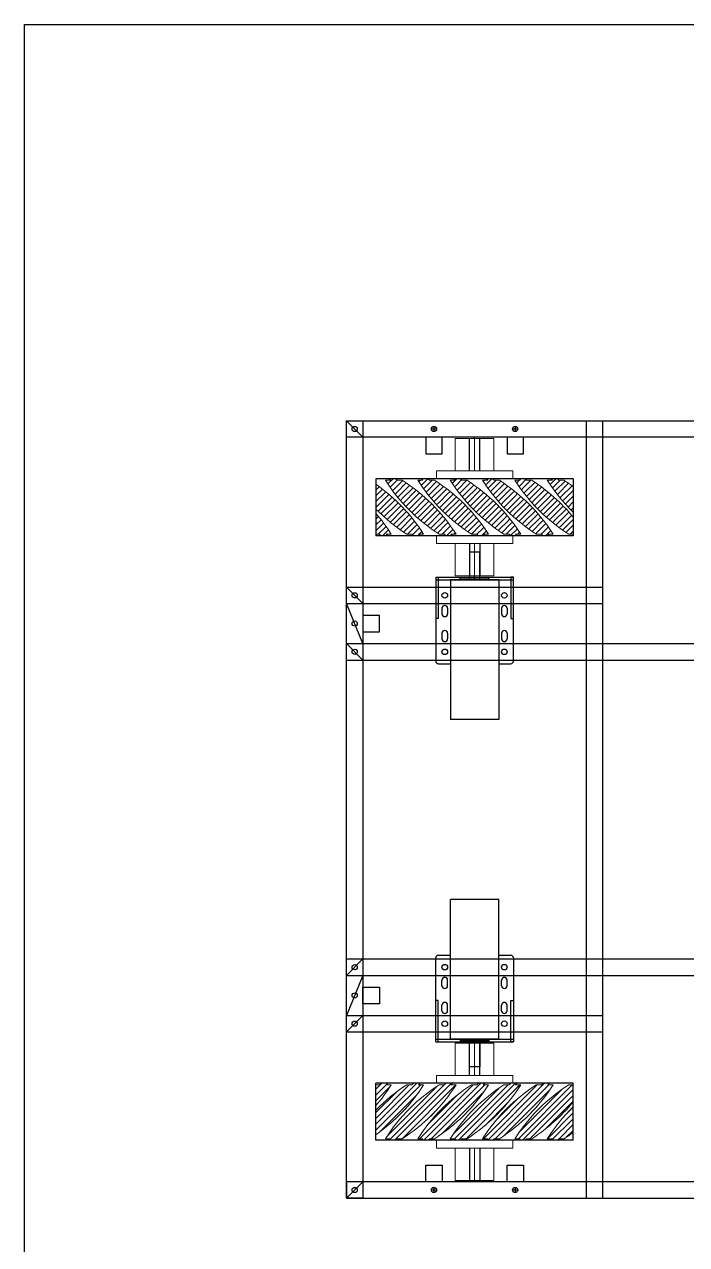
# Model space of a CAD drawing. Header units: millimetres. Extents: x -15418 to 43885, y -27590 to 23052.
# Drawn here: x -8341 to -7830, y -4569 to -3627 of the extents above; entities that cross this region are included whole.
import ezdxf

# ---------------------------------------------------------------- set-up
doc = ezdxf.new("R2010")
doc.units = ezdxf.units.MM
doc.header["$LTSCALE"] = 0.5
doc.layers.get('0').update_dxf_attribs({"lineweight": 5})
doc.layers.get('Defpoints').update_dxf_attribs({"color": 4})
for name, color, linetype in [('Layer1', 1, 'Continuous'), ('Layer2', 2, 'Continuous'), ('Layer3', 9, 'Continuous'), ('Layer4', 6, 'Continuous')]:
    doc.layers.add(name, color=color, linetype=linetype)
doc.layers.add('Layer5', color=51, linetype='Continuous', lineweight=5)
pattern_1 = [(45, (-33769.181, -20508.3426), (-2.24506403, 2.24506403), [])]

msp = doc.modelspace()

# ---------------------------------------------------------------- hatches: boundary and pattern name
at = {"layer": 'Layer5', "transparency": 33554661}
h = msp.add_hatch(dxfattribs=at)
h.set_pattern_fill('ANSI31', color=256)
h.set_pattern_definition(pattern_1)
h.paths.add_polyline_path([(-8069.6175, -4004.6967, -0.03656583), (-8057.7282, -4020.6295), (-8061.7282, -4020.6295), (-8060.4882, -4021.8695), (-8065.4882, -4021.8695), (-8066.7282, -4020.6295), (-8069.6175, -4020.6295)], flags=17)
edge = h.paths.add_edge_path()
edge.add_line((-7935.4882, -4021.8695), (-7940.4882, -4021.8695))
edge.add_line((-7940.4882, -4021.8695), (-7941.7282, -4020.6295))
edge.add_line((-7941.7282, -4020.6295), (-7945.7282, -4020.6295))
edge.add_arc((-7872.2598, -3905.641), 136.455, 572.5753358, 597.4246642, ccw=False)
edge.add_line((-7987.2482, -3979.1095), (-7983.2482, -3979.1095))
edge.add_line((-7983.2482, -3979.1095), (-7984.4882, -3977.8695))
edge.add_line((-7984.4882, -3977.8695), (-7979.4882, -3977.8695))
edge.add_line((-7979.4882, -3977.8695), (-7978.2482, -3979.1095))
edge.add_line((-7978.2482, -3979.1095), (-7974.2482, -3979.1095))
edge.add_arc((-8047.4596, -4093.8409), 136.1, 392.5424058, 417.4575942, ccw=False)
edge.add_line((-7932.7282, -4020.6295), (-7936.7282, -4020.6295))
edge.add_line((-7936.7282, -4020.6295), (-7935.4882, -4021.8695))
edge = h.paths.add_edge_path()
edge.add_line((-8010.4882, -4021.8695), (-8015.4882, -4021.8695))
edge.add_line((-8015.4882, -4021.8695), (-8016.7282, -4020.6295))
edge.add_line((-8016.7282, -4020.6295), (-8020.7282, -4020.6295))
edge.add_arc((-7947.2598, -3905.641), 136.455, 572.5753358, 597.4246642, ccw=False)
edge.add_line((-8062.2482, -3979.1095), (-8058.2482, -3979.1095))
edge.add_line((-8058.2482, -3979.1095), (-8059.4882, -3977.8695))
edge.add_line((-8059.4882, -3977.8695), (-8054.4882, -3977.8695))
edge.add_line((-8054.4882, -3977.8695), (-8053.2482, -3979.1095))
edge.add_line((-8053.2482, -3979.1095), (-8049.2482, -3979.1095))
edge.add_arc((-8122.4596, -4093.8409), 136.1, 392.5424058, 417.4575942, ccw=False)
edge.add_line((-8007.7282, -4020.6295), (-8011.7282, -4020.6295))
edge.add_line((-8011.7282, -4020.6295), (-8010.4882, -4021.8695))
edge = h.paths.add_edge_path()
edge.add_line((-8035.4882, -4021.8695), (-8040.4882, -4021.8695))
edge.add_line((-8040.4882, -4021.8695), (-8041.7282, -4020.6295))
edge.add_line((-8041.7282, -4020.6295), (-8045.7282, -4020.6295))
edge.add_arc((-7972.2598, -3905.641), 136.455, 584.481355, 597.4246642, ccw=False)
edge.add_line((-8069.6175, -4001.2519), (-8069.6175, -3982.1995))
edge.add_arc((-8147.4596, -4093.8409), 136.1, 392.5424058, 415.1137921, ccw=False)
edge.add_line((-8032.7282, -4020.6295), (-8036.7282, -4020.6295))
edge.add_line((-8036.7282, -4020.6295), (-8035.4882, -4021.8695))
h = msp.add_hatch(dxfattribs=at)
h.set_pattern_fill('ANSI31', color=256)
h.set_pattern_definition(pattern_1)
edge = h.paths.add_edge_path()
edge.add_line((-7960.4882, -4021.8695), (-7965.4882, -4021.8695))
edge.add_line((-7965.4882, -4021.8695), (-7966.7282, -4020.6295))
edge.add_line((-7966.7282, -4020.6295), (-7970.7282, -4020.6295))
edge.add_arc((-7897.2598, -3905.641), 136.455, 572.5753358, 597.4246642, ccw=False)
edge.add_line((-8012.2482, -3979.1095), (-8008.2482, -3979.1095))
edge.add_line((-8008.2482, -3979.1095), (-8009.4882, -3977.8695))
edge.add_line((-8009.4882, -3977.8695), (-8004.4882, -3977.8695))
edge.add_line((-8004.4882, -3977.8695), (-8003.2482, -3979.1095))
edge.add_line((-8003.2482, -3979.1095), (-7999.2482, -3979.1095))
edge.add_arc((-8072.4596, -4093.8409), 136.1, 392.5424058, 417.4575942, ccw=False)
edge.add_line((-7957.7282, -4020.6295), (-7961.7282, -4020.6295))
edge.add_line((-7961.7282, -4020.6295), (-7960.4882, -4021.8695))
edge = h.paths.add_edge_path()
edge.add_line((-7985.4882, -4021.8695), (-7990.4882, -4021.8695))
edge.add_line((-7990.4882, -4021.8695), (-7991.7282, -4020.6295))
edge.add_line((-7991.7282, -4020.6295), (-7995.7282, -4020.6295))
edge.add_arc((-7922.2598, -3905.641), 136.455, 572.5753358, 597.4246642, ccw=False)
edge.add_line((-8037.2482, -3979.1095), (-8033.2482, -3979.1095))
edge.add_line((-8033.2482, -3979.1095), (-8034.4882, -3977.8695))
edge.add_line((-8034.4882, -3977.8695), (-8029.4882, -3977.8695))
edge.add_line((-8029.4882, -3977.8695), (-8028.2482, -3979.1095))
edge.add_line((-8028.2482, -3979.1095), (-8024.2482, -3979.1095))
edge.add_arc((-8097.4596, -4093.8409), 136.1, 392.5424058, 417.4575942, ccw=False)
edge.add_line((-7982.7282, -4020.6295), (-7986.7282, -4020.6295))
edge.add_line((-7986.7282, -4020.6295), (-7985.4882, -4021.8695))
h = msp.add_hatch(dxfattribs=at)
h.set_pattern_fill('ANSI31', color=256)
h.set_pattern_definition(pattern_1)
edge = h.paths.add_edge_path()
edge.add_line((-7959.4882, -3977.8695), (-7954.4882, -3977.8695))
edge.add_line((-7954.4882, -3977.8695), (-7953.2482, -3979.1095))
edge.add_line((-7953.2482, -3979.1095), (-7949.2482, -3979.1095))
edge.add_arc((-8022.4596, -4093.8409), 136.1, 399.3514593, 417.4575942, ccw=False)
edge.add_line((-7917.2175, -4007.5432), (-7917.2175, -4020.6295))
edge.add_line((-7917.2175, -4020.6295), (-7920.7282, -4020.6295))
edge.add_arc((-7847.2598, -3905.641), 136.455, 572.5753358, 597.4246642, ccw=False)
edge.add_line((-7962.2482, -3979.1095), (-7958.2482, -3979.1095))
edge.add_line((-7958.2482, -3979.1095), (-7959.4882, -3977.8695))
edge = h.paths.add_edge_path()
edge.add_line((-7934.4882, -3977.8695), (-7929.4882, -3977.8695))
edge.add_line((-7929.4882, -3977.8695), (-7928.2482, -3979.1095))
edge.add_line((-7928.2482, -3979.1095), (-7924.2482, -3979.1095))
edge.add_arc((-7997.4596, -4093.8409), 136.1, 413.8726113, 417.4575942, ccw=False)
edge.add_line((-7917.2175, -3983.9118), (-7917.2175, -4003.6359))
edge.add_arc((-7822.2598, -3905.641), 136.455, 572.5753358, 585.9017964, ccw=False)
edge.add_line((-7937.2482, -3979.1095), (-7933.2482, -3979.1095))
edge.add_line((-7933.2482, -3979.1095), (-7934.4882, -3977.8695))
h = msp.add_hatch(dxfattribs=at)
h.set_pattern_fill('ANSI31', color=256)
h.set_pattern_definition(pattern_1)
h.paths.add_polyline_path([(-8069.6175, -4461.6423, 0.03656583), (-8057.7282, -4445.7095), (-8061.7282, -4445.7095), (-8060.4882, -4444.4695), (-8065.4882, -4444.4695), (-8066.7282, -4445.7095), (-8069.6175, -4445.7095)], flags=17)
edge = h.paths.add_edge_path()
edge.add_line((-7935.4882, -4444.4695), (-7940.4882, -4444.4695))
edge.add_line((-7940.4882, -4444.4695), (-7941.7282, -4445.7095))
edge.add_line((-7941.7282, -4445.7095), (-7945.7282, -4445.7095))
edge.add_arc((-7872.2598, -4560.698), 136.455, -237.4246642, -212.5753358)
edge.add_line((-7987.2482, -4487.2295), (-7983.2482, -4487.2295))
edge.add_line((-7983.2482, -4487.2295), (-7984.4882, -4488.4695))
edge.add_line((-7984.4882, -4488.4695), (-7979.4882, -4488.4695))
edge.add_line((-7979.4882, -4488.4695), (-7978.2482, -4487.2295))
edge.add_line((-7978.2482, -4487.2295), (-7974.2482, -4487.2295))
edge.add_arc((-8047.4596, -4372.4981), 136.1, -57.4575942, -32.5424058)
edge.add_line((-7932.7282, -4445.7095), (-7936.7282, -4445.7095))
edge.add_line((-7936.7282, -4445.7095), (-7935.4882, -4444.4695))
edge = h.paths.add_edge_path()
edge.add_line((-8010.4882, -4444.4695), (-8015.4882, -4444.4695))
edge.add_line((-8015.4882, -4444.4695), (-8016.7282, -4445.7095))
edge.add_line((-8016.7282, -4445.7095), (-8020.7282, -4445.7095))
edge.add_arc((-7947.2598, -4560.698), 136.455, -237.4246642, -212.5753358)
edge.add_line((-8062.2482, -4487.2295), (-8058.2482, -4487.2295))
edge.add_line((-8058.2482, -4487.2295), (-8059.4882, -4488.4695))
edge.add_line((-8059.4882, -4488.4695), (-8054.4882, -4488.4695))
edge.add_line((-8054.4882, -4488.4695), (-8053.2482, -4487.2295))
edge.add_line((-8053.2482, -4487.2295), (-8049.2482, -4487.2295))
edge.add_arc((-8122.4596, -4372.4981), 136.1, -57.4575942, -32.5424058)
edge.add_line((-8007.7282, -4445.7095), (-8011.7282, -4445.7095))
edge.add_line((-8011.7282, -4445.7095), (-8010.4882, -4444.4695))
edge = h.paths.add_edge_path()
edge.add_line((-8035.4882, -4444.4695), (-8040.4882, -4444.4695))
edge.add_line((-8040.4882, -4444.4695), (-8041.7282, -4445.7095))
edge.add_line((-8041.7282, -4445.7095), (-8045.7282, -4445.7095))
edge.add_arc((-7972.2598, -4560.698), 136.455, -237.4246642, -224.481355)
edge.add_line((-8069.6175, -4465.0871), (-8069.6175, -4484.1395))
edge.add_arc((-8147.4596, -4372.4981), 136.1, -55.1137921, -32.5424058)
edge.add_line((-8032.7282, -4445.7095), (-8036.7282, -4445.7095))
edge.add_line((-8036.7282, -4445.7095), (-8035.4882, -4444.4695))
h = msp.add_hatch(dxfattribs=at)
h.set_pattern_fill('ANSI31', color=256)
h.set_pattern_definition(pattern_1)
edge = h.paths.add_edge_path()
edge.add_line((-7960.4882, -4444.4695), (-7965.4882, -4444.4695))
edge.add_line((-7965.4882, -4444.4695), (-7966.7282, -4445.7095))
edge.add_line((-7966.7282, -4445.7095), (-7970.7282, -4445.7095))
edge.add_arc((-7897.2598, -4560.698), 136.455, -237.4246642, -212.5753358)
edge.add_line((-8012.2482, -4487.2295), (-8008.2482, -4487.2295))
edge.add_line((-8008.2482, -4487.2295), (-8009.4882, -4488.4695))
edge.add_line((-8009.4882, -4488.4695), (-8004.4882, -4488.4695))
edge.add_line((-8004.4882, -4488.4695), (-8003.2482, -4487.2295))
edge.add_line((-8003.2482, -4487.2295), (-7999.2482, -4487.2295))
edge.add_arc((-8072.4596, -4372.4981), 136.1, -57.4575942, -32.5424058)
edge.add_line((-7957.7282, -4445.7095), (-7961.7282, -4445.7095))
edge.add_line((-7961.7282, -4445.7095), (-7960.4882, -4444.4695))
edge = h.paths.add_edge_path()
edge.add_line((-7985.4882, -4444.4695), (-7990.4882, -4444.4695))
edge.add_line((-7990.4882, -4444.4695), (-7991.7282, -4445.7095))
edge.add_line((-7991.7282, -4445.7095), (-7995.7282, -4445.7095))
edge.add_arc((-7922.2598, -4560.698), 136.455, -237.4246642, -212.5753358)
edge.add_line((-8037.2482, -4487.2295), (-8033.2482, -4487.2295))
edge.add_line((-8033.2482, -4487.2295), (-8034.4882, -4488.4695))
edge.add_line((-8034.4882, -4488.4695), (-8029.4882, -4488.4695))
edge.add_line((-8029.4882, -4488.4695), (-8028.2482, -4487.2295))
edge.add_line((-8028.2482, -4487.2295), (-8024.2482, -4487.2295))
edge.add_arc((-8097.4596, -4372.4981), 136.1, -57.4575942, -32.5424058)
edge.add_line((-7982.7282, -4445.7095), (-7986.7282, -4445.7095))
edge.add_line((-7986.7282, -4445.7095), (-7985.4882, -4444.4695))
h = msp.add_hatch(dxfattribs=at)
h.set_pattern_fill('ANSI31', color=256)
h.set_pattern_definition(pattern_1)
edge = h.paths.add_edge_path()
edge.add_line((-7959.4882, -4488.4695), (-7954.4882, -4488.4695))
edge.add_line((-7954.4882, -4488.4695), (-7953.2482, -4487.2295))
edge.add_line((-7953.2482, -4487.2295), (-7949.2482, -4487.2295))
edge.add_arc((-8022.4596, -4372.4981), 136.1, -57.4575942, -39.3514593)
edge.add_line((-7917.2175, -4458.7958), (-7917.2175, -4445.7095))
edge.add_line((-7917.2175, -4445.7095), (-7920.7282, -4445.7095))
edge.add_arc((-7847.2598, -4560.698), 136.455, -237.4246642, -212.5753358)
edge.add_line((-7962.2482, -4487.2295), (-7958.2482, -4487.2295))
edge.add_line((-7958.2482, -4487.2295), (-7959.4882, -4488.4695))
edge = h.paths.add_edge_path()
edge.add_line((-7934.4882, -4488.4695), (-7929.4882, -4488.4695))
edge.add_line((-7929.4882, -4488.4695), (-7928.2482, -4487.2295))
edge.add_line((-7928.2482, -4487.2295), (-7924.2482, -4487.2295))
edge.add_arc((-7997.4596, -4372.4981), 136.1, -57.4575942, -53.8726113)
edge.add_line((-7917.2175, -4482.4271), (-7917.2175, -4462.7031))
edge.add_arc((-7822.2598, -4560.698), 136.455, -225.9017964, -212.5753358)
edge.add_line((-7937.2482, -4487.2295), (-7933.2482, -4487.2295))
edge.add_line((-7933.2482, -4487.2295), (-7934.4882, -4488.4695))

# ---------------------------------------------------------------- linework, layer by layer
at = {"transparency": 33554661}
for p, q in [((-7978.4175, -3946.8695), (-8008.4175, -3946.8695)), ((-8008.4175, -3971.8695), (-8008.4175, -3946.8695)), ((-7993.4175, -3971.8695), (-7993.4175, -3946.8695)), ((-7978.4175, -3971.8695), (-7978.4175, -3946.8695)), ((-7963.9175, -3971.8695), (-8022.9175, -3971.8695)), ((-8022.9175, -3971.8695), (-8022.9175, -3977.8695)), ((-7963.9175, -3977.8695), (-7963.9175, -3971.8695)), ((-8022.9175, -3977.8695), (-7963.9175, -3977.8695)), ((-7963.9175, -4021.8695), (-8022.9175, -4021.8695)), ((-8022.9175, -4021.8695), (-8022.9175, -4027.8695)), ((-8022.9175, -4027.8695), (-7963.9175, -4027.8695)), ((-8008.4175, -4027.8695), (-8008.4175, -4052.8695)), ((-7993.4175, -4027.8695), (-7993.4175, -4052.8695)), ((-7978.4175, -4027.8695), (-7978.4175, -4052.8695)), ((-7963.9175, -4027.8695), (-7963.9175, -4021.8695)), ((-8008.4175, -4052.8695), (-7978.4175, -4052.8695)), ((-8008.4175, -4413.4695), (-7978.4175, -4413.4695)), ((-8008.4175, -4438.4695), (-8008.4175, -4413.4695)), ((-7993.4175, -4438.4695), (-7993.4175, -4413.4695)), ((-7978.4175, -4438.4695), (-7978.4175, -4413.4695)), ((-8022.9175, -4444.4695), (-8022.9175, -4438.4695)), ((-8022.9175, -4438.4695), (-7963.9175, -4438.4695)), ((-7963.9175, -4444.4695), (-8022.9175, -4444.4695)), ((-7963.9175, -4438.4695), (-7963.9175, -4444.4695)), ((-8022.9175, -4488.4695), (-7963.9175, -4488.4695)), ((-8022.9175, -4494.4695), (-8022.9175, -4488.4695)), ((-7963.9175, -4488.4695), (-7963.9175, -4494.4695)), ((-7963.9175, -4494.4695), (-8022.9175, -4494.4695)), ((-8008.4175, -4494.4695), (-8008.4175, -4519.4695)), ((-7993.4175, -4494.4695), (-7993.4175, -4519.4695)), ((-7978.4175, -4494.4695), (-7978.4175, -4519.4695)), ((-7978.4175, -4519.4695), (-8008.4175, -4519.4695))]:
    msp.add_line(p, q, dxfattribs=at)
at = {"layer": 'Defpoints', "transparency": 33554661}
for p, q in [((-8023.4175, -4053.8695), (-8023.4175, -4118.5795)), ((-8023.4175, -4053.8695), (-7963.4175, -4053.8695)), ((-8023.4175, -4053.8695), (-8021.4175, -4053.8695)), ((-8023.4175, -4055.8695), (-7963.4175, -4055.8695)), ((-8021.4175, -4053.8695), (-8021.4175, -4085.8695)), ((-8004.4175, -4055.8695), (-8004.4175, -4053.8695)), ((-7982.4175, -4055.8695), (-7982.4175, -4053.8695)), ((-7963.4175, -4053.8695), (-7965.4175, -4053.8695)), ((-7965.4175, -4053.8695), (-7965.4175, -4085.8695)), ((-7963.4175, -4118.5795), (-7963.4175, -4053.8695)), ((-8021.4175, -4085.8695), (-8023.4175, -4085.8695)), ((-8018.5675, -4077.8695), (-8018.5675, -4082.1695)), ((-8014.2675, -4077.8695), (-8014.2675, -4082.1695)), ((-7972.5675, -4077.8695), (-7972.5675, -4082.1695)), ((-7968.2675, -4077.8695), (-7968.2675, -4082.1695)), ((-7965.4175, -4085.8695), (-7963.4175, -4085.8695)), ((-8018.5675, -4097.1695), (-8018.5675, -4101.4695)), ((-8014.2675, -4097.1695), (-8014.2675, -4101.4695)), ((-7972.5675, -4097.1695), (-7972.5675, -4101.4695)), ((-7968.2675, -4097.1695), (-7968.2675, -4101.4695)), ((-8021.2675, -4120.7295), (-8012.0675, -4120.7295)), ((-7974.7675, -4120.7295), (-7965.5675, -4120.7295)), ((-8023.4175, -4412.4695), (-8023.4175, -4347.7595)), ((-8021.2675, -4345.6095), (-8012.0675, -4345.6095)), ((-7974.7675, -4345.6095), (-7965.5675, -4345.6095)), ((-7963.4175, -4347.7595), (-7963.4175, -4412.4695)), ((-8018.5675, -4369.1695), (-8018.5675, -4364.8695)), ((-8014.2675, -4369.1695), (-8014.2675, -4364.8695)), ((-7972.5675, -4369.1695), (-7972.5675, -4364.8695)), ((-7968.2675, -4369.1695), (-7968.2675, -4364.8695)), ((-8021.4175, -4380.4695), (-8023.4175, -4380.4695)), ((-8021.4175, -4412.4695), (-8021.4175, -4380.4695)), ((-8018.5675, -4388.4695), (-8018.5675, -4384.1695)), ((-8014.2675, -4388.4695), (-8014.2675, -4384.1695)), ((-7972.5675, -4388.4695), (-7972.5675, -4384.1695)), ((-7968.2675, -4388.4695), (-7968.2675, -4384.1695)), ((-7965.4175, -4412.4695), (-7965.4175, -4380.4695)), ((-7965.4175, -4380.4695), (-7963.4175, -4380.4695)), ((-8023.4175, -4410.4695), (-7963.4175, -4410.4695)), ((-8023.4175, -4412.4695), (-7963.4175, -4412.4695)), ((-8023.4175, -4412.4695), (-8021.4175, -4412.4695)), ((-8004.4175, -4410.4695), (-8004.4175, -4412.4695)), ((-7982.4175, -4410.4695), (-7982.4175, -4412.4695)), ((-7963.4175, -4412.4695), (-7965.4175, -4412.4695))]:
    msp.add_line(p, q, dxfattribs=at)
msp.add_lwpolyline([(-8341.0602, -3627.2615), (-6295.4271, -3627.2615), (-6295.4271, -5510.6353), (-8341.0602, -5510.6353)], close=True, dxfattribs=at)
for centre in [(-8016.4175, -4067.8695), (-7970.4175, -4067.8695), (-8016.4175, -4111.4695), (-7970.4175, -4111.4695), (-8016.4175, -4354.8695), (-7970.4175, -4354.8695), (-8016.4175, -4398.4695), (-7970.4175, -4398.4695)]:
    msp.add_circle(centre, 2.15, dxfattribs=at)
for centre, start, end in [((-8016.4175, -4077.8695), 0, 180), ((-7970.4175, -4077.8695), 0, 180), ((-8016.4175, -4082.1695), 180, 0), ((-7970.4175, -4082.1695), 180, 0), ((-8016.4175, -4097.1695), 0, 180), ((-7970.4175, -4097.1695), 0, 180), ((-8016.4175, -4101.4695), 180, 0), ((-7970.4175, -4101.4695), 180, 0), ((-8021.2675, -4118.5795), 180, 270), ((-7965.5675, -4118.5795), 270, 0), ((-8021.2675, -4347.7595), 90, 180), ((-7965.5675, -4347.7595), 0, 90), ((-8016.4175, -4364.8695), 0, 180), ((-8016.4175, -4369.1695), 180, 0), ((-7970.4175, -4364.8695), 0, 180), ((-7970.4175, -4369.1695), 180, 0), ((-8016.4175, -4384.1695), 0, 180), ((-7970.4175, -4384.1695), 0, 180), ((-8016.4175, -4388.4695), 180, 0), ((-7970.4175, -4388.4695), 180, 0)]:
    msp.add_arc(centre, 2.15, start, end, dxfattribs=at)
at = {"layer": 'Layer1', "transparency": 33554661}
for p, q in [((-7989.4175, -4034.5695), (-7997.4175, -4034.5695)), ((-7997.4175, -4034.5695), (-7997.4175, -4054.5695)), ((-7989.4175, -4054.5695), (-7989.4175, -4034.5695)), ((-7974.7675, -4055.8695), (-8012.0675, -4055.8695)), ((-8012.0675, -4055.8695), (-8012.0675, -4163.6695)), ((-8004.4175, -4055.8695), (-8004.4175, -4054.5695)), ((-7982.4175, -4054.5695), (-8004.4175, -4054.5695)), ((-7997.4175, -4055.8695), (-7997.4175, -4054.5695)), ((-7993.4175, -4055.8695), (-7993.4175, -4054.5695)), ((-7989.4175, -4055.8695), (-7989.4175, -4054.5695)), ((-7982.4175, -4055.8695), (-7982.4175, -4054.5695)), ((-7974.7675, -4055.8695), (-7974.7675, -4163.6695)), ((-7974.7675, -4163.6695), (-8012.0675, -4163.6695)), ((-8012.0675, -4410.4695), (-8012.0675, -4302.6695)), ((-7974.7675, -4302.6695), (-8012.0675, -4302.6695)), ((-7974.7675, -4410.4695), (-7974.7675, -4302.6695)), ((-7974.7675, -4410.4695), (-8012.0675, -4410.4695)), ((-8004.4175, -4410.4695), (-8004.4175, -4411.7695)), ((-7982.4175, -4411.7695), (-8004.4175, -4411.7695)), ((-7997.4175, -4410.4695), (-7997.4175, -4411.7695)), ((-7997.4175, -4431.7695), (-7997.4175, -4411.7695)), ((-7993.4175, -4410.4695), (-7993.4175, -4411.7695)), ((-7989.4175, -4410.4695), (-7989.4175, -4411.7695)), ((-7989.4175, -4411.7695), (-7989.4175, -4431.7695)), ((-7982.4175, -4410.4695), (-7982.4175, -4411.7695)), ((-7989.4175, -4431.7695), (-7997.4175, -4431.7695))]:
    msp.add_line(p, q, dxfattribs=at)
at = {"layer": 'Layer2', "transparency": 33554661}
for p, q in [((-8092.3175, -3933.1695), (-7392.3175, -3933.1695)), ((-8092.3175, -3945.8695), (-8092.3175, -3933.1695)), ((-8092.3175, -3933.1695), (-8079.6175, -3933.1695)), ((-8092.3175, -4533.1695), (-8092.3175, -3933.1695)), ((-8079.6175, -3933.1695), (-8079.6175, -4533.1695)), ((-8022.7675, -3939.5195), (-8026.7675, -3939.5195)), ((-8024.7675, -3937.5195), (-8024.7675, -3941.5195)), ((-7960.0675, -3939.5195), (-7964.0675, -3939.5195)), ((-7962.0675, -3937.5195), (-7962.0675, -3941.5195)), ((-7392.3175, -3945.8695), (-8092.3175, -3945.8695)), ((-8031.1175, -3945.8695), (-8031.1175, -3958.5695)), ((-8018.4175, -3945.8695), (-8031.1175, -3945.8695)), ((-8018.4175, -3958.5695), (-8018.4175, -3945.8695)), ((-7997.4175, -3971.8695), (-7997.4175, -3946.8695)), ((-7989.4175, -3971.8695), (-7989.4175, -3946.8695)), ((-7968.3435, -3945.8695), (-7968.3435, -3958.5695)), ((-7955.6435, -3945.8695), (-7968.3435, -3945.8695)), ((-7955.6435, -3958.5695), (-7955.6435, -3945.8695)), ((-8031.1175, -3958.5695), (-8018.4175, -3958.5695)), ((-7968.3435, -3958.5695), (-7955.6435, -3958.5695)), ((-7997.4175, -4027.8695), (-7997.4175, -4052.8695)), ((-7989.4175, -4027.8695), (-7989.4175, -4052.8695)), ((-8079.6175, -4105.1195), (-8092.3175, -4074.2195)), ((-8079.6175, -4083.3195), (-8079.6175, -4096.0195)), ((-8066.9175, -4083.3195), (-8079.6175, -4083.3195)), ((-8066.9175, -4096.0195), (-8066.9175, -4083.3195)), ((-8079.6175, -4096.0195), (-8066.9175, -4096.0195)), ((-8079.6175, -4361.2195), (-8092.3175, -4392.1195)), ((-8079.6175, -4383.0195), (-8079.6175, -4370.3195)), ((-8079.6175, -4370.3195), (-8066.9175, -4370.3195)), ((-8066.9175, -4370.3195), (-8066.9175, -4383.0195)), ((-8066.9175, -4383.0195), (-8079.6175, -4383.0195)), ((-7997.4175, -4438.4695), (-7997.4175, -4413.4695)), ((-7989.4175, -4438.4695), (-7989.4175, -4413.4695)), ((-7997.4175, -4494.4695), (-7997.4175, -4519.4695)), ((-7989.4175, -4494.4695), (-7989.4175, -4519.4695)), ((-8031.1175, -4520.4695), (-8031.1175, -4507.7695)), ((-8031.1175, -4507.7695), (-8018.4175, -4507.7695)), ((-8018.4175, -4507.7695), (-8018.4175, -4520.4695)), ((-7968.3435, -4520.4695), (-7968.3435, -4507.7695)), ((-7968.3435, -4507.7695), (-7955.6435, -4507.7695)), ((-7955.6435, -4507.7695), (-7955.6435, -4520.4695)), ((-7392.3175, -4520.4695), (-8092.3175, -4520.4695)), ((-8092.3175, -4520.4695), (-8092.3175, -4533.1695)), ((-8018.4175, -4520.4695), (-8031.1175, -4520.4695)), ((-8022.7675, -4526.8195), (-8026.7675, -4526.8195)), ((-8024.7675, -4524.8195), (-8024.7675, -4528.8195)), ((-7955.6435, -4520.4695), (-7968.3435, -4520.4695)), ((-7960.0675, -4526.8195), (-7964.0675, -4526.8195)), ((-7962.0675, -4524.8195), (-7962.0675, -4528.8195)), ((-8079.6175, -4533.1695), (-8092.3175, -4533.1695)), ((-8092.3175, -4533.1695), (-7392.3175, -4533.1695)), ((-8092.3175, -4533.1695), (-8079.6175, -4533.1695))]:
    msp.add_line(p, q, dxfattribs=at)
for centre in [(-8024.7675, -3939.5195), (-7962.0675, -3939.5195), (-8085.9675, -4089.6695), (-8085.9675, -4376.6695), (-8024.7675, -4526.8195), (-7962.0675, -4526.8195)]:
    msp.add_circle(centre, 2, dxfattribs=at)
at = {"layer": 'Layer3', "transparency": 33554661}
for p, q in [((-8092.3175, -3933.1695), (-8079.6175, -3945.8695)), ((-7907.2175, -3933.1695), (-7907.2175, -4533.1695)), ((-7894.5175, -3933.1695), (-7894.5175, -4533.1695)), ((-7993.4175, -3946.8695), (-7993.4175, -3945.8695)), ((-8069.6175, -3977.8695), (-8069.6175, -4021.8695)), ((-7917.2175, -3977.8695), (-8069.6175, -3977.8695)), ((-7917.2175, -3977.8695), (-7917.2175, -4021.8695)), ((-7917.2175, -4021.8695), (-8069.6175, -4021.8695)), ((-7993.4175, -4053.8695), (-7993.4175, -4052.8695)), ((-8092.3175, -4061.5195), (-8079.6175, -4074.2195)), ((-8092.3175, -4105.1195), (-8079.6175, -4117.8195)), ((-8092.3175, -4361.2195), (-8079.6175, -4348.5195)), ((-8092.3175, -4404.8195), (-8079.6175, -4392.1195)), ((-7993.4175, -4412.4695), (-7993.4175, -4413.4695)), ((-8069.6175, -4488.4695), (-8069.6175, -4444.4695)), ((-7917.2175, -4444.4695), (-8069.6175, -4444.4695)), ((-7917.2175, -4488.4695), (-7917.2175, -4444.4695)), ((-7917.2175, -4488.4695), (-8069.6175, -4488.4695)), ((-7993.4175, -4519.4695), (-7993.4175, -4520.4695)), ((-8092.3175, -4533.1695), (-8079.6175, -4520.4695))]:
    msp.add_line(p, q, dxfattribs=at)
for centre in [(-8085.9675, -3939.5195), (-8024.7675, -3939.5195), (-7962.0675, -3939.5195), (-8085.9675, -4067.8695), (-8085.9675, -4111.4695), (-8085.9675, -4354.8695), (-8085.9675, -4398.4695), (-8085.9675, -4526.8195), (-8024.7675, -4526.8195), (-7962.0675, -4526.8195)]:
    msp.add_circle(centre, 2, dxfattribs=at)
at = {"layer": 'Layer4', "transparency": 33554661}
for p, q in [((-8092.3175, -4061.5195), (-7894.5175, -4061.5195)), ((-8092.3175, -4074.2195), (-7894.5175, -4074.2195)), ((-8092.3175, -4105.1195), (-7392.3175, -4105.1195)), ((-8092.3175, -4117.8195), (-7392.3175, -4117.8195)), ((-8092.3175, -4348.5195), (-7392.3175, -4348.5195)), ((-8092.3175, -4361.2195), (-7392.3175, -4361.2195)), ((-8092.3175, -4392.1195), (-7894.5175, -4392.1195)), ((-8092.3175, -4404.8195), (-7894.5175, -4404.8195))]:
    msp.add_line(p, q, dxfattribs=at)
at = {"layer": 'Layer5', "transparency": 33554661}
for p, q in [((-8058.2482, -3979.1095), (-8062.2482, -3979.1095)), ((-8059.4882, -3977.8695), (-8058.2482, -3979.1095)), ((-8053.2482, -3979.1095), (-8054.4882, -3977.8695)), ((-8049.2482, -3979.1095), (-8053.2482, -3979.1095)), ((-8033.2482, -3979.1095), (-8037.2482, -3979.1095)), ((-8034.4882, -3977.8695), (-8033.2482, -3979.1095)), ((-8028.2482, -3979.1095), (-8029.4882, -3977.8695)), ((-8024.2482, -3979.1095), (-8028.2482, -3979.1095)), ((-8008.2482, -3979.1095), (-8012.2482, -3979.1095)), ((-8009.4882, -3977.8695), (-8008.2482, -3979.1095)), ((-8003.2482, -3979.1095), (-8004.4882, -3977.8695)), ((-7999.2482, -3979.1095), (-8003.2482, -3979.1095)), ((-7983.2482, -3979.1095), (-7987.2482, -3979.1095)), ((-7984.4882, -3977.8695), (-7983.2482, -3979.1095)), ((-7978.2482, -3979.1095), (-7979.4882, -3977.8695)), ((-7974.2482, -3979.1095), (-7978.2482, -3979.1095)), ((-7958.2482, -3979.1095), (-7962.2482, -3979.1095)), ((-7953.2482, -3979.1095), (-7954.4882, -3977.8695)), ((-7949.2482, -3979.1095), (-7953.2482, -3979.1095)), ((-7933.2482, -3979.1095), (-7937.2482, -3979.1095)), ((-7934.4882, -3977.8695), (-7933.2482, -3979.1095)), ((-7928.2482, -3979.1095), (-7929.4882, -3977.8695)), ((-7924.2482, -3979.1095), (-7928.2482, -3979.1095)), ((-8066.7282, -4020.6295), (-8069.6175, -4020.6295)), ((-8066.7282, -4020.6295), (-8065.4882, -4021.8695)), ((-8060.4882, -4021.8695), (-8061.7282, -4020.6295)), ((-8057.7282, -4020.6295), (-8061.7282, -4020.6295)), ((-8041.7282, -4020.6295), (-8045.7282, -4020.6295)), ((-8041.7282, -4020.6295), (-8040.4882, -4021.8695)), ((-8035.4427, -4021.915), (-8036.7282, -4020.6295)), ((-8032.7282, -4020.6295), (-8036.7282, -4020.6295)), ((-8016.7282, -4020.6295), (-8020.7282, -4020.6295)), ((-8016.7282, -4020.6295), (-8015.4882, -4021.8695)), ((-8010.4882, -4021.8695), (-8011.7282, -4020.6295)), ((-8007.7282, -4020.6295), (-8011.7282, -4020.6295)), ((-7991.7282, -4020.6295), (-7995.7282, -4020.6295)), ((-7991.7282, -4020.6295), (-7990.4882, -4021.8695)), ((-7985.4882, -4021.8695), (-7986.7282, -4020.6295)), ((-7982.7282, -4020.6295), (-7986.7282, -4020.6295)), ((-7966.7282, -4020.6295), (-7970.7282, -4020.6295)), ((-7966.7282, -4020.6295), (-7965.4882, -4021.8695)), ((-7960.4882, -4021.8695), (-7961.7282, -4020.6295)), ((-7957.7282, -4020.6295), (-7961.7282, -4020.6295)), ((-7941.7282, -4020.6295), (-7945.7282, -4020.6295)), ((-7941.7282, -4020.6295), (-7940.4882, -4021.8695)), ((-7935.4882, -4021.8695), (-7936.7282, -4020.6295)), ((-7932.7282, -4020.6295), (-7936.7282, -4020.6295)), ((-7917.2175, -4020.6295), (-7920.7282, -4020.6295)), ((-8060.4882, -4021.8695), (-8065.4882, -4021.8695)), ((-8066.7282, -4445.7095), (-8065.4882, -4444.4695)), ((-8060.4882, -4444.4695), (-8065.4882, -4444.4695)), ((-8060.4882, -4444.4695), (-8061.7282, -4445.7095)), ((-8041.7282, -4445.7095), (-8040.4882, -4444.4695)), ((-8035.4427, -4444.4239), (-8036.7282, -4445.7095)), ((-8016.7282, -4445.7095), (-8015.4882, -4444.4695)), ((-8010.4882, -4444.4695), (-8011.7282, -4445.7095)), ((-7991.7282, -4445.7095), (-7990.4882, -4444.4695)), ((-7985.4882, -4444.4695), (-7986.7282, -4445.7095)), ((-7966.7282, -4445.7095), (-7965.4882, -4444.4695)), ((-7960.4882, -4444.4695), (-7961.7282, -4445.7095)), ((-7941.7282, -4445.7095), (-7940.4882, -4444.4695)), ((-7935.4882, -4444.4695), (-7936.7282, -4445.7095)), ((-8066.7282, -4445.7095), (-8069.6175, -4445.7095)), ((-8057.7282, -4445.7095), (-8061.7282, -4445.7095)), ((-8041.7282, -4445.7095), (-8045.7282, -4445.7095)), ((-8032.7282, -4445.7095), (-8036.7282, -4445.7095)), ((-8016.7282, -4445.7095), (-8020.7282, -4445.7095)), ((-8007.7282, -4445.7095), (-8011.7282, -4445.7095)), ((-7991.7282, -4445.7095), (-7995.7282, -4445.7095)), ((-7982.7282, -4445.7095), (-7986.7282, -4445.7095)), ((-7966.7282, -4445.7095), (-7970.7282, -4445.7095)), ((-7957.7282, -4445.7095), (-7961.7282, -4445.7095)), ((-7941.7282, -4445.7095), (-7945.7282, -4445.7095)), ((-7932.7282, -4445.7095), (-7936.7282, -4445.7095)), ((-7917.2175, -4445.7095), (-7920.7282, -4445.7095)), ((-8058.2482, -4487.2295), (-8062.2482, -4487.2295)), ((-8059.4882, -4488.4695), (-8058.2482, -4487.2295)), ((-8053.2482, -4487.2295), (-8054.4882, -4488.4695)), ((-8049.2482, -4487.2295), (-8053.2482, -4487.2295)), ((-8033.2482, -4487.2295), (-8037.2482, -4487.2295)), ((-8034.4882, -4488.4695), (-8033.2482, -4487.2295)), ((-8028.2482, -4487.2295), (-8029.4882, -4488.4695)), ((-8024.2482, -4487.2295), (-8028.2482, -4487.2295)), ((-8008.2482, -4487.2295), (-8012.2482, -4487.2295)), ((-8009.4882, -4488.4695), (-8008.2482, -4487.2295)), ((-8003.2482, -4487.2295), (-8004.4882, -4488.4695)), ((-7999.2482, -4487.2295), (-8003.2482, -4487.2295)), ((-7983.2482, -4487.2295), (-7987.2482, -4487.2295)), ((-7984.4882, -4488.4695), (-7983.2482, -4487.2295)), ((-7978.2482, -4487.2295), (-7979.4882, -4488.4695)), ((-7974.2482, -4487.2295), (-7978.2482, -4487.2295)), ((-7958.2482, -4487.2295), (-7962.2482, -4487.2295)), ((-7953.2482, -4487.2295), (-7954.4882, -4488.4695)), ((-7949.2482, -4487.2295), (-7953.2482, -4487.2295)), ((-7933.2482, -4487.2295), (-7937.2482, -4487.2295)), ((-7934.4882, -4488.4695), (-7933.2482, -4487.2295)), ((-7928.2482, -4487.2295), (-7929.4882, -4488.4695)), ((-7924.2482, -4487.2295), (-7928.2482, -4487.2295))]:
    msp.add_line(p, q, dxfattribs=at)
for centre, radius, start, end in [((-8147.4596, -4093.8409), 136.1, 32.5424058, 55.1137921), ((-7947.2598, -3905.641), 136.455, 212.5753358, 237.4246642), ((-8122.4596, -4093.8409), 136.1, 32.5424058, 57.4575942), ((-7922.2598, -3905.641), 136.455, 212.5753358, 237.4246642), ((-8097.4596, -4093.8409), 136.1, 32.5424058, 57.4575942), ((-7897.2598, -3905.641), 136.455, 212.5753358, 237.4246642), ((-8072.4596, -4093.8409), 136.1, 32.5424058, 57.4575942), ((-7872.2598, -3905.641), 136.455, 212.5753358, 237.4246642), ((-8047.4596, -4093.8409), 136.1, 32.5424058, 57.4575942), ((-7847.2598, -3905.641), 136.455, 212.5753358, 237.4246642), ((-8022.4596, -4093.8409), 136.1, 39.3514593, 57.4575942), ((-7822.2598, -3905.641), 136.455, 212.5753358, 225.9017964), ((-7997.4596, -4093.8409), 136.1, 53.8726113, 57.4575942), ((-7972.2598, -3905.641), 136.455, 224.481355, 237.4246642), ((-8172.4596, -4093.8409), 136.1, 32.5424058, 40.9189446), ((-8147.4596, -4372.4981), 136.1, 304.8862079, 327.4575942), ((-7972.2598, -4560.698), 136.455, 122.5753358, 135.518645), ((-8172.4596, -4372.4981), 136.1, 319.0810554, 327.4575942), ((-7947.2598, -4560.698), 136.455, 122.5753358, 147.4246642), ((-8122.4596, -4372.4981), 136.1, 302.5424058, 327.4575942), ((-7922.2598, -4560.698), 136.455, 122.5753358, 147.4246642), ((-8097.4596, -4372.4981), 136.1, 302.5424058, 327.4575942), ((-7897.2598, -4560.698), 136.455, 122.5753358, 147.4246642), ((-8072.4596, -4372.4981), 136.1, 302.5424058, 327.4575942), ((-7872.2598, -4560.698), 136.455, 122.5753358, 147.4246642), ((-8047.4596, -4372.4981), 136.1, 302.5424058, 327.4575942), ((-7847.2598, -4560.698), 136.455, 122.5753358, 147.4246642), ((-8022.4596, -4372.4981), 136.1, 302.5424058, 320.6485407), ((-7822.2598, -4560.698), 136.455, 134.0982036, 147.4246642), ((-7997.4596, -4372.4981), 136.1, 302.5424058, 306.1273887)]:
    msp.add_arc(centre, radius, start, end, dxfattribs=at)

doc.saveas('drawing.dxf')
